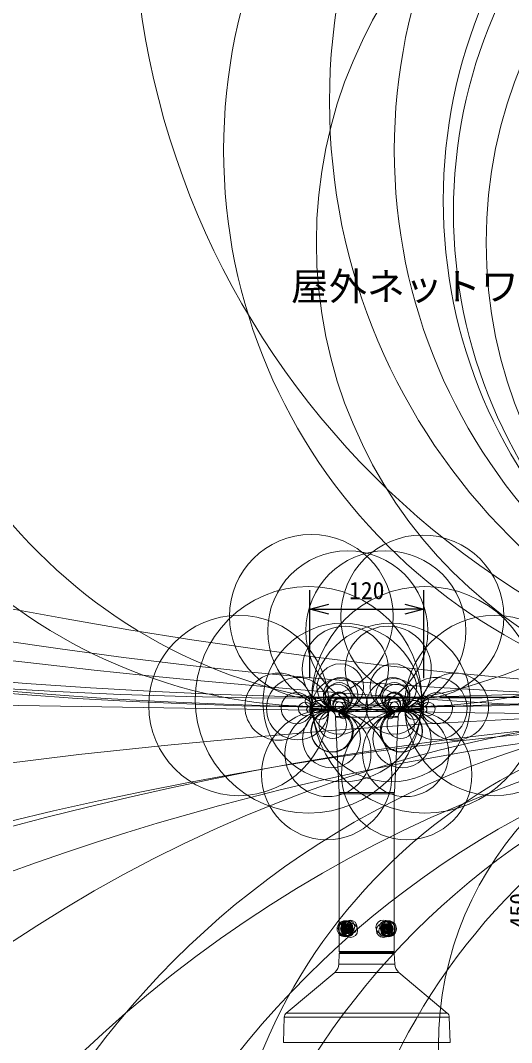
# Model space of a CAD drawing. Units: millimetres, scale not verified. Extents: x -11546 to 11816, y -1356 to 23431.
# Drawn here: x -64 to -12.2, y 35.1 to 142.9 of the extents above; entities that cross this region are included whole.
import ezdxf
from ezdxf.enums import TextEntityAlignment as Align

# ---------------------------------------------------------------- set-up
doc = ezdxf.new("R2010")
doc.units = ezdxf.units.MM
doc.header["$LTSCALE"] = 0.125
for name, color, linetype in [('0-0_0', 7, 'Continuous'), ('0-3_MOJI1', 7, 'Continuous'), ('0-5_SUNPO', 7, 'Continuous')]:
    doc.layers.add(name, color=color, linetype=linetype)
doc.layers.add('0-4_GAIKEI', color=1, linetype='Continuous', lineweight=18)
doc.styles.add('ＭＳ ゴシック', font='')
doc.styles.get('ＭＳ ゴシック').set_extended_font_data('MS Gothic')

# ---------------------------------------------------------------- blocks, each defined once
blk = doc.blocks.new('_OPEN30')
at = {"layer": '0-0_0'}
blk.add_line((0, 0), (-1, 0), dxfattribs=at)
blk.add_lwpolyline([(-1, 0.26795), (0, 0), (-1, -0.26795)], dxfattribs=at)
blk = doc.blocks.new('D12')
at = {"layer": '0-5_SUNPO'}
for p, q in [((30.9872, -44.9718), (30.9872, -35.6896)), ((42.9872, -44.9718), (42.9872, -35.6896)), ((32.9872, -37.6896), (40.9872, -37.6896))]:
    blk.add_line(p, q, dxfattribs=at)
at = {"layer": '0-5_SUNPO', "xscale": 2, "yscale": 2, "rotation": 180}
blk.add_blockref('_OPEN30', (30.9872, -37.6896), dxfattribs=at)
at = {"layer": '0-5_SUNPO', "xscale": 2, "yscale": 2}
blk.add_blockref('_OPEN30', (42.9872, -37.6896), dxfattribs=at)
at = {"layer": '0-5_SUNPO', "style": 'ＭＳ ゴシック'}
blk.add_text('120', height=1.833, dxfattribs=at).set_placement((35.1122, -37.1896), align=Align.BOTTOM_LEFT)
blk = doc.blocks.new('D15')
at = {"layer": '0-5_SUNPO'}
for p, q in [((44.6888, -46.9802), (56.9456, -46.9802)), ((54.9456, -89.9949), (54.9456, -48.9802)), ((38.9872, -91.9949), (56.9456, -91.9949))]:
    blk.add_line(p, q, dxfattribs=at)
at = {"layer": '0-5_SUNPO', "xscale": 2, "yscale": 2}
for p, rotation in [((54.9456, -46.9802), 90), ((54.9456, -91.9949), 270)]:
    blk.add_blockref('_OPEN30', p, dxfattribs=dict(at, rotation=rotation))
at = {"layer": '0-5_SUNPO', "style": 'ＭＳ ゴシック'}
blk.add_text('450', height=1.833, rotation=90, dxfattribs=at).set_placement((54.4456, -71.3625), align=Align.BOTTOM_LEFT)

msp = doc.modelspace()

# ---------------------------------------------------------------- linework, layer by layer
at = {"layer": '0-4_GAIKEI', "color": 7}
for p, q in [((-33.5033, 71.4108), (-33.4729, 70.5403)), ((-21.5506, 71.4994), (-33.456, 71.4994)), ((-21.5033, 71.4108), (-21.5337, 70.5403)), ((-33.4729, 70.5402), (-33.467, 70.3731)), ((-23.6526, 70.0876), (-23.9731, 70.0758)), ((-21.5337, 70.5403), (-21.5395, 70.3731)), ((-21.5277, 70.7104), (-21.5277, 70.7116)), ((-30.8053, 69.4181), (-30.8053, 69.4888)), ((-30.4088, 61.4832), (-30.805, 69.4081)), ((-24.5978, 61.4832), (-24.2015, 69.4081)), ((-24.2013, 69.4181), (-24.2013, 69.4888)), ((-30.405, 61.3333), (-30.405, 44.7014)), ((-24.6015, 61.3333), (-24.6015, 44.7014)), ((-30.4067, 44.5032), (-30.4458, 43.3823)), ((-30.405, 44.7014), (-30.3033, 44.5997)), ((-24.6015, 44.7014), (-24.7033, 44.5997)), ((-24.5999, 44.5032), (-24.5608, 43.3823)), ((-30.8737, 42.5049), (-35.9925, 38.2097)), ((-24.1328, 42.5049), (-19.014, 38.2097)), ((-36.2065, 37.771), (-36.2998, 35.1001)), ((-18.8001, 37.771), (-18.7068, 35.1001))]:
    msp.add_line(p, q, dxfattribs=at)
at = {"layer": '0-4_GAIKEI'}
for p, q in [((-33.2067, 71.5144), (-21.7999, 71.5144)), ((-33.2067, 71.4994), (-33.2067, 71.5144)), ((-33.1468, 71.5144), (-33.1468, 71.4994)), ((-31.5033, 71.4994), (-31.5033, 71.4108)), ((-31.5033, 71.4108), (-31.4718, 70.5089)), ((-23.5033, 71.4108), (-31.5033, 71.4108)), ((-31.4461, 71.5144), (-31.4461, 71.4994)), ((-23.5605, 71.5144), (-23.5605, 71.4994)), ((-23.5033, 71.4108), (-23.5348, 70.5089)), ((-23.5033, 71.4994), (-23.5033, 71.4108)), ((-21.8598, 71.5144), (-21.8598, 71.4994)), ((-21.7999, 71.5144), (-21.7999, 71.4994)), ((-33.2764, 70.3472), (-31.4753, 70.3158)), ((-31.5041, 70.2049), (-31.5022, 70.3163)), ((-30.4015, 70.2971), (-31.4753, 70.3158)), ((-30.398, 70.4902), (-31.4718, 70.5089)), ((-24.9681, 70.0456), (-24.9731, 70.2387)), ((-24.6085, 70.4902), (-23.5348, 70.5089)), ((-24.605, 70.2971), (-23.5313, 70.3158)), ((-21.7302, 70.3472), (-23.5313, 70.3158)), ((-23.5024, 70.2049), (-23.5044, 70.3163)), ((-30.8053, 69.4181), (-28.3528, 69.4181)), ((-30.805, 69.4081), (-28.3527, 69.4081)), ((-30.0393, 70.0456), (-30.0392, 70.0456)), ((-28.3528, 69.4081), (-27.5033, 69.4085)), ((-26.6546, 69.4081), (-27.5033, 69.4085)), ((-26.6546, 69.4181), (-24.2013, 69.4181)), ((-26.6546, 69.4081), (-24.2015, 69.4081)), ((-24.9673, 70.0456), (-24.9674, 70.0456)), ((-30.4088, 61.4832), (-24.5978, 61.4832)), ((-30.405, 61.3333), (-24.6015, 61.3333)), ((-29.9443, 47.5249), (-29.6259, 47.5249)), ((-29.5243, 47.4999), (-29.5198, 47.4999)), ((-29.5198, 47.6), (-29.449, 47.6)), ((-25.4868, 47.6), (-25.5576, 47.6)), ((-25.4823, 47.4999), (-25.4868, 47.4999)), ((-25.0623, 47.5249), (-25.3807, 47.5249)), ((-30.2596, 47.0997), (-30.2596, 47.1048)), ((-29.9796, 47.3308), (-30.1212, 47.2152)), ((-30.1212, 47.2152), (-30.1212, 46.9841)), ((-30.1212, 47.2152), (-29.9089, 47.2152)), ((-30.1212, 46.9841), (-29.9796, 46.8686)), ((-30.1212, 46.9841), (-29.9089, 46.9841)), ((-29.8381, 47.2152), (-29.9796, 47.3308)), ((-29.9796, 46.8686), (-29.8381, 46.9841)), ((-29.9443, 46.6744), (-29.6259, 46.6744)), ((-29.8735, 47.2441), (-29.9089, 47.2152)), ((-29.9089, 47.2152), (-29.9089, 46.9841)), ((-29.9089, 46.9841), (-29.8735, 46.9553)), ((-29.8381, 46.9841), (-29.8381, 47.2152)), ((-29.5243, 46.6994), (-29.5198, 46.6994)), ((-29.5198, 46.5994), (-29.449, 46.5994)), ((-25.4868, 46.5994), (-25.5576, 46.5994)), ((-25.4823, 46.6994), (-25.4868, 46.6994)), ((-25.0623, 46.6744), (-25.3807, 46.6744)), ((-25.0269, 47.3308), (-25.1684, 47.2152)), ((-25.1684, 47.2152), (-25.1684, 46.9841)), ((-25.1684, 46.9841), (-25.0269, 46.8686)), ((-25.0977, 47.2152), (-25.1331, 47.2441)), ((-25.1331, 46.9552), (-25.0977, 46.9841)), ((-24.8854, 47.2152), (-25.0977, 47.2152)), ((-25.0977, 46.9841), (-25.0977, 47.2152)), ((-24.8854, 46.9841), (-25.0977, 46.9841)), ((-24.8854, 47.2152), (-25.0269, 47.3308)), ((-25.0269, 46.8686), (-24.8854, 46.9841)), ((-24.8854, 46.9841), (-24.8854, 47.2152)), ((-24.7469, 47.0997), (-24.747, 47.0945)), ((-24.5999, 44.5032), (-30.4067, 44.5032)), ((-24.6033, 44.6997), (-30.4033, 44.6997)), ((-24.6999, 44.5997), (-30.3067, 44.5997)), ((-24.5608, 43.3823), (-30.4458, 43.3823)), ((-24.1328, 42.5049), (-30.8737, 42.5049)), ((-18.8001, 37.771), (-36.2065, 37.771)), ((-19.014, 38.2097), (-35.9925, 38.2097)), ((-18.7068, 35.1001), (-36.2998, 35.1001))]:
    msp.add_line(p, q, dxfattribs=at)
for centre, radius in [((134.8803, 11750.2015), 11681.2817), ((37.4264, 932.47), 863.1113), ((-32.7474, 606.8174), 535.408), ((-22.2594, 606.6088), 535.1995), ((15.0494, 606.8174), 535.408), ((35.5434, 606.6088), 535.1995), ((-28.997, 522.5221), 452.0462), ((-26.0097, 522.5084), 452.0324), ((34.7124, 156.2537), 86.8969), ((33.4426, 134.3493), 64.8771), ((16.2972, 129.1951), 58.898), ((34.2958, 129.1951), 58.898), ((-32.1084, 126.0074), 55.4848), ((-22.8983, 126.0118), 55.4892), ((34.2938, 123.9023), 53.731), ((34.292, 122.7005), 52.6549), ((16.3487, 119.4656), 49.1684), ((34.2443, 119.4656), 49.1685), ((-33.3577, 80.0392), 8.6297), ((-21.6486, 80.0155), 8.6059), ((-29.5086, 78.5096), 8.4407), ((-25.498, 78.5097), 8.4408), ((-33.6424, 71.2483), 11.9466), ((-21.3643, 71.2483), 11.9466), ((-40.9971, 70.6359), 9.5027), ((-14.0092, 70.6359), 9.503), ((-30.0777, 70.9613), 8.3704), ((-24.9289, 70.9613), 8.3703), ((-30.305, 72.5781), 2.4559), ((-24.7016, 72.5781), 2.4559), ((-36.8038, 70.5224), 3.5431), ((-34.7897, 70.3155), 3.2871), ((-30.3469, 70.541), 2.9361), ((-24.6597, 70.541), 2.9361), ((-20.2168, 70.3155), 3.2872), ((-18.2028, 70.5224), 3.5431), ((-30.4097, 71.5896), 1.462), ((-24.5969, 71.5896), 1.462), ((-34.905, 70.3631), 1.6377), ((-33.4237, 71.1136), 0.5754), ((-32.5131, 70.1769), 1.0063), ((-30.4411, 71.0897), 0.961), ((-30.4365, 70.7803), 0.6516), ((-24.5654, 71.0897), 0.961), ((-24.5701, 70.7803), 0.6516), ((-22.4934, 70.1769), 1.0063), ((-21.5829, 71.1137), 0.5754), ((-20.1015, 70.3631), 1.6377), ((16.8186, -76.2732), 146.8143), ((33.8716, -62.144), 132.6849), ((16.3042, -20.3218), 90.6691), ((34.2793, -25.9357), 96.283), ((34.3639, -9.9556), 80.3027), ((15.878, 11.669), 58.8672), ((-31.7201, 63.3534), 6.876), ((-33.9913, 70.2748), 0.7197), ((-31.2242, 67.1314), 3.0656), ((-33.5595, 70.2261), 0.2851), ((-33.3536, 70.1972), 0.0772), ((-31.1504, 67.9546), 2.2391), ((-33.2978, 70.1866), 0.0205), ((-33.2809, 70.1818), 0.00283), ((-33.2786, 70.1805), 0.00019), ((-32.768, 70.3711), 0.5091), ((-33.2758, 70.347), 0.00067), ((-33.2264, 70.347), 0.05), ((-31.746, 70.1203), 0.2371), ((-31.5415, 70.0995), 0.0315), ((-31.5123, 70.0946), 0.00188), ((-31.5107, 70.0939), 0.0002), ((34.6299, 4.8973), 65.6394), ((-30.4079, 70.5734), 0.4427), ((-30.0949, 69.8256), 0.368), ((-30.2154, 70.1436), 0.028), ((-23.2864, 63.3535), 6.8759), ((-23.7824, 67.1314), 3.0656), ((-23.8562, 67.9546), 2.2391), ((-24.9117, 69.8257), 0.368), ((-24.5986, 70.5734), 0.4427), ((-24.7911, 70.1436), 0.028), ((-23.2606, 70.1203), 0.2371), ((-23.4651, 70.0995), 0.0315), ((-23.4943, 70.0946), 0.00188), ((-23.4959, 70.0939), 0.0002), ((-22.2386, 70.3711), 0.5091), ((-21.7801, 70.347), 0.05), ((-21.0152, 70.2748), 0.7197), ((-21.4471, 70.2261), 0.2851), ((-21.7308, 70.347), 0.00067), ((-21.653, 70.1972), 0.0772), ((-21.7087, 70.1866), 0.0205), ((-21.7257, 70.1818), 0.00283), ((-21.728, 70.1805), 0.00019), ((15.6987, 34.6957), 35.6482), ((27.3056, -319.4247), 388.9165), ((28.1433, -202.7524), 272.2412), ((-29.7921, 47.0997), 0.8374), ((-29.7367, 47.1307), 0.7742), ((-29.7239, 47.0585), 0.7579), ((-29.7103, 47.1023), 0.5493), ((-29.7083, 47.0975), 0.5513), ((-29.8264, 47.051), 0.4245), ((-29.8285, 47.1496), 0.422), ((-29.9078, 47.216), 0.3185), ((-29.6192, 47.2697), 0.5921), ((-29.9423, 47.2731), 0.2518), ((-29.6029, 46.9012), 0.5595), ((-29.5617, 47.4091), 0.4413), ((-29.2315, 46.9443), 0.763), ((-29.2528, 47.2647), 0.7397), ((-29.3754, 47.3306), 0.6006), ((-29.4911, 47.4162), 0.4566), ((-29.5552, 47.4696), 0.3805), ((-29.5563, 47.4985), 0.3516), ((-25.7751, 47.2551), 0.763), ((-25.7537, 46.9347), 0.7397), ((-25.6312, 46.8688), 0.6006), ((-25.5809, 47.3615), 0.5416), ((-25.2145, 47.0996), 0.8374), ((-25.2698, 47.0687), 0.7742), ((-25.2826, 47.1409), 0.7579), ((-25.3874, 46.9297), 0.5921), ((-25.4037, 47.2982), 0.5595), ((-25.4492, 47.4329), 0.4173), ((-25.2982, 47.1019), 0.5513), ((-25.2963, 47.0971), 0.5493), ((-25.4645, 47.4735), 0.3801), ((-25.45, 47.5005), 0.3496), ((-25.1802, 47.1483), 0.4245), ((-25.1781, 47.0497), 0.422), ((-25.0996, 47.215), 0.3198), ((-25.0651, 47.271), 0.2541), ((-25.0623, 47.287), 0.2379), ((-29.907, 46.9843), 0.3198), ((-29.9414, 46.9284), 0.2541), ((-29.9443, 46.9123), 0.2379), ((-29.5574, 46.7665), 0.4173), ((-29.4257, 46.8378), 0.5416), ((-29.5421, 46.7258), 0.3801), ((-29.5566, 46.6988), 0.3496), ((-25.5154, 46.7831), 0.4566), ((-25.4449, 46.7902), 0.4413), ((-25.4514, 46.7297), 0.3805), ((-25.4503, 46.7008), 0.3516), ((-25.0987, 46.9833), 0.3185), ((-25.0642, 46.9262), 0.2518)]:
    msp.add_circle(centre, radius, dxfattribs=at)
at = {"layer": '0-4_GAIKEI', "color": 7}
for centre, radius in [((-29.767, 74.4725), 4.5398), ((-25.2396, 74.4726), 4.5399), ((-30.2533, 71.7803), 1.804), ((-24.7532, 71.7803), 1.804), ((-30.5856, 71.4144), 1.4667), ((-24.421, 71.4144), 1.4667), ((-30.3579, 70.9668), 0.9839), ((-30.3542, 70.6723), 0.6894), ((-24.6486, 70.9668), 0.9839), ((-24.6524, 70.6723), 0.6894), ((24.0375, -643.0716), 713.1818), ((27.9581, -286.8428), 356.9315), ((-31.6043, 65.5783), 4.5422), ((-31.1863, 67.9151), 2.1683), ((-31.0893, 68.6235), 1.4533), ((-23.4022, 65.5784), 4.5421), ((-23.8203, 67.9151), 2.1683), ((-23.9172, 68.6235), 1.4533), ((-29.955, 69.6424), 0.4141), ((-30.0342, 69.9334), 0.1126), ((-30.0403, 69.9812), 0.0644), ((-25.0515, 69.6424), 0.4141), ((-24.9724, 69.9334), 0.1126), ((-24.9662, 69.9812), 0.0644)]:
    msp.add_circle(centre, radius, dxfattribs=at)
for centre, radius, start, end in [((-33.4033, 71.4143), 0.1001, 121.78833, 182), ((-21.6033, 71.4143), 0.1001, 358, 58.21167), ((-33.267, 70.3801), 0.2001, 182, 266.69114), ((-27.5033, 170.0737), 100.0602, 266.69114, 267.78203), ((-31.4056, 69.4888), 0.6004, 359.99998, 87.77823), ((-27.3859, 176.8418), 106.8283, 267.86606, 268.04329), ((-23.6009, 69.4888), 0.6004, 92.22177, 180.00003), ((-27.5033, 170.0737), 100.0602, 272.20548, 273.30886), ((-21.7395, 70.3801), 0.2001, 273.30886, 357.99999), ((-30.6052, 69.4181), 0.2001, 179.99978, 182.86219), ((-27.5033, 170.0737), 100.0602, 268.54815, 271.45185), ((-24.4014, 69.4181), 0.2001, 357.1376, 0), ((-33.4068, 61.3333), 3.0018, 0, 2.8624), ((-21.5997, 61.3333), 3.0018, 177.1376, 180), ((-30.3067, 44.4997), 0.1, 90, 178), ((-24.6999, 44.4997), 0.1, 2, 90), ((-31.6451, 43.4242), 1.2, 310, 358), ((-23.3615, 43.4242), 1.2, 182, 230), ((-35.6069, 37.7501), 0.6, 130, 178), ((-19.3997, 37.7501), 0.6, 2, 50)]:
    msp.add_arc(centre, radius, start, end, dxfattribs=at)
at = {"layer": '0-4_GAIKEI'}
for centre, radius, start, end in [((-33.1009, 71.5016), 0.1049, 172.98021, 181.20022), ((-28.0036, 71.4143), 0.1001, 89.07208, 90), ((-27.003, 71.4143), 0.1001, 90, 90.92792), ((-21.9056, 71.5016), 0.1049, 358.79978, 7.01979), ((-33.2729, 70.5473), 0.2001, 182, 269), ((-25.7366, 270.6438), 200.5219, 267.84691, 268.11041), ((-25.7686, 269.6043), 199.4818, 268.10975, 268.35239), ((-26.806, 224.9836), 154.85, 268.26138, 268.41581), ((-30.405, 70.097), 0.2001, 21.80479, 89), ((-30.405, 70.09), 0.4002, 21.80479, 89), ((-30.0342, 70.2455), 0.2, 201.78243, 268.5386), ((-30.0334, 70.2456), 0.2001, 201.80479, 268.54815), ((-27.5033, 170.0667), 99.8601, 268.54815, 271.45185), ((-24.6015, 70.09), 0.4002, 91, 158.19521), ((-24.9731, 70.2456), 0.2001, 271.45185, 338.19521), ((-24.9724, 70.2455), 0.2, 271.46145, 338.21753), ((-24.6015, 70.097), 0.2001, 91, 158.19521), ((-28.2006, 224.9836), 154.85, 271.58419, 271.73862), ((-29.2457, 269.8574), 199.7351, 271.64772, 271.89006), ((-29.27, 270.6438), 200.5219, 271.88959, 272.15309), ((-21.7337, 70.5473), 0.2001, 271, 358), ((-27.5027, 141.5137), 72.1006, 267.37467, 269.32443), ((-27.6304, 337.7748), 268.3577, 269.84576, 270.02714), ((-27.3748, 336.754), 267.3369, 269.97246, 270.15436), ((-27.5038, 141.5122), 72.0991, 270.67489, 272.62535)]:
    msp.add_arc(centre, radius, start, end, dxfattribs=at)
for centre, major_axis, ratio, start_param, end_param in [((-30.9178, 71.4143), (0, -0.1001), 0.974996, 3.12738354, 3.14159265), ((-30.5903, 71.4143), (0, -0.1001), 0.88148, 3.12726194, 3.14159265), ((-28.5625, 71.4143), (0, -0.1001), 0.714143, 3.12615395, 3.14159265), ((-26.444, 71.4143), (0, 0.1001), 0.714143, 0, 0.0154387), ((-25.0023, 71.4143), (0, 0.1001), 0.714143, 0, 0.01475313), ((-24.4162, 71.4143), (0, 0.1001), 0.88148, 0, 0.0148062), ((-24.0887, 71.4143), (0, -0.1001), 0.974996, 3.14159265, 3.15580178), ((-33.267, 70.3801), (-0.2, -0.007), 0.581677, 6.28318521, 7.81805965), ((-31.4718, 70.5159), (0.0035, 0.2001), 0.000609, 3.14159206, 4.67748772), ((-31.0264, 70.2757), (-0.0071, -0.2), 0.317936, 5.15103277, 6.28318569), ((-30.398, 70.4972), (0.0035, 0.2001), 0.000609, 3.14159265, 4.67748771), ((-30.0334, 70.2456), (0.1858, 0.0743), 0.032405, 3.14159265, 4.69942536), ((-30.0334, 70.2456), (0.0051, 0.2001), 0.000885, 3.14159265, 4.67749361), ((-24.9731, 70.2456), (-0.1858, 0.0743), 0.032405, 1.58375995, 3.14159265), ((-24.6085, 70.4972), (-0.0035, 0.2001), 0.000609, 1.60569759, 3.14159265), ((-23.9802, 70.2757), (0.0071, -0.2), 0.317936, 6.2831853, 7.41533767), ((-23.5348, 70.5159), (-0.0035, 0.2001), 0.000609, 1.60569759, 3.14159265), ((-21.7395, 70.3801), (0.2, -0.007), 0.581677, 4.74831091, 6.28318531), ((-29.9443, 47.0997), (0, 0.4253), 0.707107, 3.14162913, 6.28322178), ((-29.449, 47.0997), (0, 0.7505), 0.707107, 0.09952538, 0.96834183), ((-29.5198, 47.0997), (0, -0.5003), 0.707107, 3.14159265, 3.69640382), ((-29.6259, 47.0997), (0, -0.4253), 0.707107, 1.57079633, 3.14159265), ((-29.5198, 47.0997), (0, -0.5003), 0.707107, 1.57079633, 3.14159265), ((-29.5198, 47.0997), (0, -0.4002), 0.707107, 1.57079633, 3.14159265), ((-29.449, 47.0997), (0, -0.5003), 0.707107, 1.57079633, 3.14159265), ((-25.5576, 47.0997), (0, 0.5003), 0.707107, 0, 1.57079633), ((-25.4868, 47.0997), (0, 0.5003), 0.707107, 0, 1.57079633), ((-25.4868, 47.0997), (0, 0.4002), 0.707107, 0, 1.57079633), ((-25.3807, 47.0997), (0, 0.4253), 0.707107, 6.28318531, 7.85398163), ((-25.5576, 47.0997), (0, -0.7505), 0.707107, 2.17325081, 3.04206693), ((-25.4868, 47.0997), (0, 0.5003), 0.707107, 5.72837415, 6.28318531), ((-25.0623, 47.0997), (0, -0.4253), 0.707107, 3.14162913, 6.28322178), ((-25.0269, 47.0997), (0, -0.3752), 0.707107, 1.558207259990549, 7.841392567170132), ((-29.449, 47.0997), (0, 0.7505), 0.707107, 2.17325081, 3.04206692), ((-29.5198, 47.0997), (0, 0.5003), 0.707107, 2.58678149, 3.14159265), ((-29.6259, 47.0997), (0, 0.4253), 0.707107, 3.14159265, 4.71238898), ((-29.5198, 47.0997), (0, 0.5003), 0.707107, 3.14159265, 4.71238898), ((-29.5198, 47.0997), (0, 0.4002), 0.707107, 3.14159265, 4.71238898), ((-29.449, 47.0997), (0, 0.5003), 0.707107, 3.14159265, 4.71238898), ((-25.5576, 47.0997), (0, -0.5003), 0.707107, 4.71238898, 6.28318531), ((-25.4868, 47.0997), (0, -0.5003), 0.707107, 4.71238898, 6.28318531), ((-25.4868, 47.0997), (0, -0.4002), 0.707107, 4.71238898, 6.28318531), ((-25.3807, 47.0997), (0, -0.4253), 0.707107, 4.71238898, 6.28318531), ((-25.5576, 47.0997), (0, -0.7505), 0.707107, 0.09952538, 0.96834183), ((-25.4868, 47.0997), (0, -0.5003), 0.707107, 0, 0.55481116)]:
    msp.add_ellipse(centre, major_axis=major_axis, ratio=ratio, start_param=start_param, end_param=end_param, dxfattribs=at)
msp.add_ellipse((-29.9796, 47.0997), major_axis=(0, 0.3752), ratio=0.707107, dxfattribs=at)

# ---------------------------------------------------------------- block references
at = {"layer": '0-5_SUNPO'}
for name in ['D12', 'D15']:
    msp.add_blockref(name, (-64.4904, 118.4945), dxfattribs=at)

# ---------------------------------------------------------------- texts
at = {"layer": '0-3_MOJI1', "style": 'ＭＳ ゴシック'}
msp.add_text('屋外ネットワークカメラ（天井吊下げ金具付）', height=2.933, dxfattribs=at).set_placement((-35.4904, 112.4945), align=Align.BOTTOM_LEFT)

doc.saveas('drawing.dxf')
